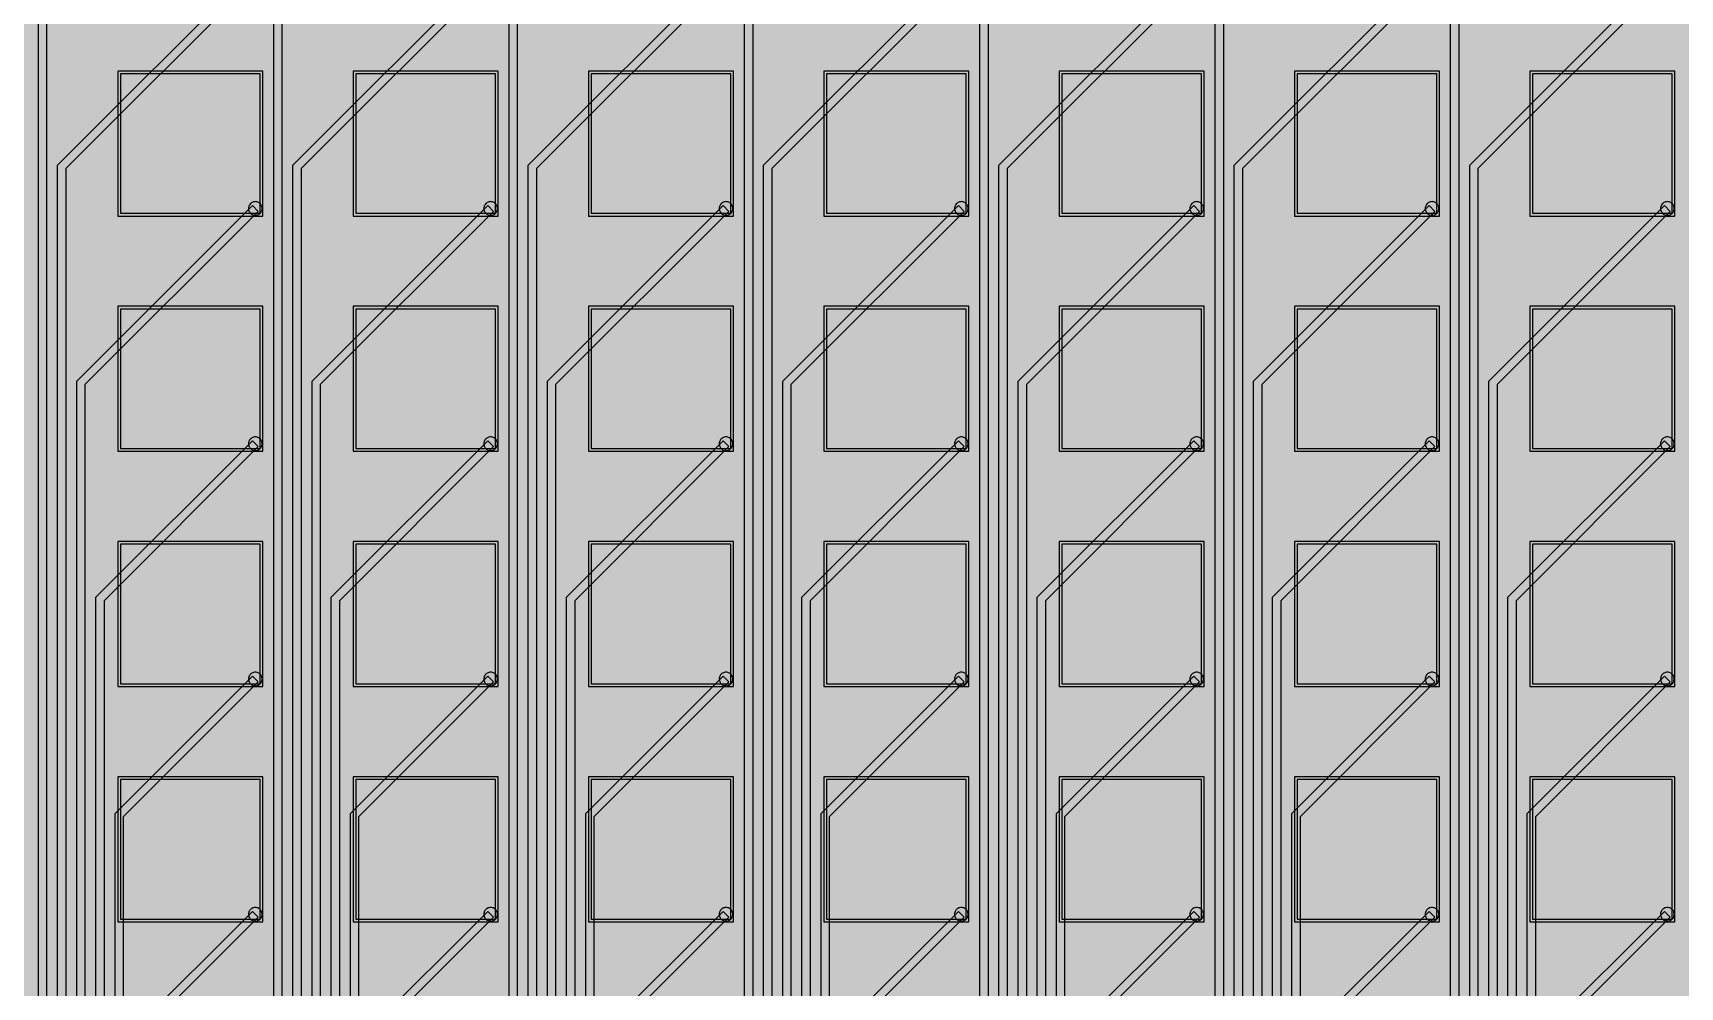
# Model space of a CAD drawing. Header units: metres. Extents: x -7240 to 10960, y -29667 to 1823.
# Drawn here: x 1259 to 1861, y 996 to 1344 of the extents above; entities that cross this region are included whole.
import ezdxf

# ---------------------------------------------------------------- set-up
doc = ezdxf.new("R2010")
doc.units = ezdxf.units.M
for name, color, linetype in [('Etching', 1, 'CONTINUOUS'), ('EtchingPad', 2, 'CONTINUOUS'), ('Metal1', 4, 'CONTINUOUS'), ('Metal2', 3, 'CONTINUOUS'), ('Polyimide', 7, 'CONTINUOUS')]:
    doc.layers.add(name, color=color, linetype=linetype)

msp = doc.modelspace()

# ---------------------------------------------------------------- hatches: boundary and pattern name
at = {"layer": 'Polyimide'}
msp.add_hatch(color=7, dxfattribs=at).paths.add_polyline_path([(4088.45, -11806.89), (4098.72, -11851.21), (4115.58, -11893.47), (4138.63, -11932.7), (4167.35, -11967.99), (4201.08, -11998.53), (4239.03, -12023.62), (4280.35, -12042.68), (4349.18, -12073.73), (4413.2, -12113.76), (4471.26, -12162.04), (4522.3, -12217.69), (4565.39, -12279.7), (4599.74, -12346.94), (4624.73, -12418.19), (4639.91, -12492.16), (4645, -12567.5), (4639.91, -12642.84), (4624.73, -12716.8), (4599.74, -12788.06), (4565.39, -12855.3), (4522.3, -12917.31), (4471.26, -12972.96), (4413.2, -13021.24), (4349.18, -13061.27), (4280.35, -13092.32), (4239.03, -13111.38), (4201.08, -13136.47), (4167.35, -13167.01), (4138.63, -13202.3), (4115.58, -13241.52), (4098.72, -13283.78), (4088.45, -13328.11), (4085, -13373.48), (4085, -13567.5), (4099.45, -13861.55), (4142.64, -14152.77), (4214.18, -14438.35), (4313.36, -14715.55), (4439.24, -14981.69), (4590.59, -15234.21), (4765.97, -15470.68), (4963.68, -15688.82), (5181.82, -15886.53), (5418.29, -16061.91), (5670.81, -16213.26), (5936.95, -16339.14), (6214.15, -16438.32), (6499.73, -16509.85), (6790.95, -16553.05), (7085, -16567.5), (9960.38, -16567.5), (10038.79, -16571.35), (10116.45, -16582.87), (10192.6, -16601.95), (10266.52, -16628.4), (10337.49, -16661.96), (10404.83, -16702.32), (10467.89, -16749.09), (10526.06, -16801.81), (10578.78, -16859.98), (10625.55, -16923.04), (10665.91, -16990.38), (10699.48, -17061.35), (10725.93, -17135.27), (10745, -17211.43), (10756.52, -17289.08), (10760.38, -17367.5), (10760.38, -21957.3), (10721.61, -22012.91), (10685.97, -22070.59), (10653.58, -22130.14), (10624.53, -22191.39), (10598.92, -22254.16), (10576.82, -22318.25), (10558.3, -22383.46), (10543.41, -22449.6), (10532.21, -22516.46), (10524.72, -22583.84), (10520.97, -22651.53), (10520.97, -22719.32), (10524.72, -22787.01), (10532.21, -22854.38), (10543.41, -22921.24), (10558.3, -22987.38), (10576.82, -23052.6), (10598.92, -23116.68), (10624.53, -23179.45), (10653.58, -23240.71), (10685.97, -23300.26), (10721.61, -23357.93), (10760.38, -23413.54), (10760.38, -28667.5), (10756.52, -28745.91), (10745, -28823.57), (10725.93, -28899.73), (10699.48, -28973.65), (10665.91, -29044.62), (10625.55, -29111.96), (10578.78, -29175.01), (10526.06, -29233.19), (10467.89, -29285.91), (10404.83, -29332.68), (10337.49, -29373.04), (10266.52, -29406.6), (10192.6, -29433.05), (10116.45, -29452.13), (10038.79, -29463.65), (9960.38, -29467.5), (-6239.63, -29467.5), (-6318.04, -29463.65), (-6395.7, -29452.13), (-6471.85, -29433.05), (-6545.77, -29406.6), (-6616.74, -29373.04), (-6684.08, -29332.68), (-6747.14, -29285.91), (-6805.31, -29233.19), (-6858.03, -29175.01), (-6904.8, -29111.96), (-6945.16, -29044.62), (-6978.73, -28973.65), (-7005.18, -28899.73), (-7024.25, -28823.57), (-7035.77, -28745.91), (-7039.63, -28667.5), (-7039.63, -23426.32), (-6999.36, -23370.07), (-6962.33, -23311.63), (-6928.66, -23251.2), (-6898.45, -23188.96), (-6871.81, -23125.12), (-6848.81, -23059.88), (-6829.53, -22993.44), (-6814.04, -22926.02), (-6802.37, -22857.83), (-6794.57, -22789.09), (-6790.67, -22720.02), (-6790.67, -22650.84), (-6794.57, -22581.77), (-6802.37, -22513.03), (-6814.04, -22444.84), (-6829.53, -22377.42), (-6848.81, -22310.98), (-6871.81, -22245.74), (-6898.45, -22181.89), (-6928.66, -22119.66), (-6962.33, -22059.22), (-6999.36, -22000.79), (-7039.63, -21944.54), (-7039.63, -17367.5), (-7035.77, -17289.08), (-7024.25, -17211.43), (-7005.18, -17135.27), (-6978.73, -17061.35), (-6945.16, -16990.38), (-6904.8, -16923.04), (-6858.03, -16859.98), (-6805.31, -16801.81), (-6747.14, -16749.09), (-6684.08, -16702.32), (-6616.74, -16661.96), (-6545.77, -16628.4), (-6471.85, -16601.95), (-6395.7, -16582.87), (-6318.04, -16571.35), (-6239.63, -16567.5), (-3334, -16567.5), (-3039.95, -16553.05), (-2748.73, -16509.85), (-2463.15, -16438.32), (-2185.95, -16339.14), (-1919.81, -16213.26), (-1667.29, -16061.91), (-1430.82, -15886.53), (-1212.68, -15688.82), (-1014.97, -15470.68), (-839.59, -15234.21), (-688.24, -14981.69), (-562.36, -14715.55), (-463.18, -14438.35), (-391.64, -14152.77), (-348.45, -13861.55), (-334, -13567.5), (-334, -13373.48), (-337.45, -13328.11), (-347.72, -13283.78), (-364.58, -13241.52), (-387.63, -13202.3), (-416.35, -13167.01), (-450.08, -13136.47), (-488.03, -13111.38), (-529.35, -13092.32), (-529.35, -13092.32), (-598.18, -13061.27), (-662.2, -13021.24), (-720.26, -12972.96), (-771.3, -12917.31), (-814.39, -12855.3), (-848.74, -12788.06), (-873.73, -12716.8), (-888.91, -12642.84), (-894, -12567.5), (-888.91, -12492.16), (-873.73, -12418.19), (-848.74, -12346.94), (-814.39, -12279.7), (-771.3, -12217.69), (-720.26, -12162.04), (-662.2, -12113.76), (-598.18, -12073.73), (-529.35, -12042.68), (-488.03, -12023.62), (-450.08, -11998.53), (-416.35, -11967.99), (-387.63, -11932.7), (-364.58, -11893.47), (-347.72, -11851.21), (-337.45, -11806.89), (-334, -11761.52), (-334, -11074.31), (-337.45, -11028.94), (-347.72, -10984.62), (-364.58, -10942.36), (-387.63, -10903.13), (-416.35, -10867.84), (-450.08, -10837.3), (-488.03, -10812.21), (-529.35, -10793.16), (-529.35, -10793.16), (-598.18, -10762.1), (-662.2, -10722.07), (-720.26, -10673.8), (-771.3, -10618.15), (-814.39, -10556.13), (-848.74, -10488.89), (-873.73, -10417.64), (-888.91, -10343.67), (-894, -10268.33), (-888.91, -10192.99), (-873.73, -10119.03), (-848.74, -10047.77), (-814.39, -9980.53), (-771.3, -9918.52), (-720.26, -9862.87), (-662.2, -9814.59), (-598.18, -9774.56), (-529.35, -9743.51), (-488.03, -9724.45), (-450.08, -9699.36), (-416.35, -9668.82), (-387.63, -9633.53), (-364.58, -9594.31), (-347.72, -9552.05), (-337.45, -9507.72), (-334, -9462.35), (-334, -8775.14), (-337.45, -8729.78), (-347.72, -8685.45), (-364.58, -8643.19), (-387.63, -8603.96), (-416.35, -8568.68), (-450.08, -8538.14), (-488.03, -8513.05), (-529.35, -8493.99), (-529.35, -8493.99), (-598.18, -8462.94), (-662.2, -8422.91), (-720.26, -8374.63), (-771.3, -8318.98), (-814.39, -8256.97), (-848.74, -8189.73), (-873.73, -8118.47), (-888.91, -8044.5), (-894, -7969.17), (-888.91, -7893.83), (-873.73, -7819.86), (-848.74, -7748.61), (-814.39, -7681.36), (-771.3, -7619.35), (-720.26, -7563.7), (-662.2, -7515.42), (-598.18, -7475.4), (-529.35, -7444.34), (-529.35, -7444.34), (-488.03, -7425.28), (-450.08, -7400.2), (-416.35, -7369.66), (-387.63, -7334.37), (-364.58, -7295.14), (-347.72, -7252.88), (-337.45, -7208.56), (-334, -7163.19), (-334, -6475.98), (-337.45, -6430.61), (-347.72, -6386.29), (-364.58, -6344.02), (-387.63, -6304.8), (-416.35, -6269.51), (-450.08, -6238.97), (-488.03, -6213.88), (-529.35, -6194.82), (-529.35, -6194.82), (-598.18, -6163.77), (-662.2, -6123.74), (-720.26, -6075.46), (-771.3, -6019.81), (-814.39, -5957.8), (-848.74, -5890.56), (-873.73, -5819.31), (-888.91, -5745.34), (-894, -5670), (-888.91, -5594.66), (-873.73, -5520.69), (-848.74, -5449.44), (-814.39, -5382.2), (-771.3, -5320.19), (-720.26, -5264.54), (-662.2, -5216.26), (-598.18, -5176.23), (-529.35, -5145.18), (-529.35, -5145.18), (-488.03, -5126.12), (-450.08, -5101.03), (-416.35, -5070.49), (-387.63, -5035.2), (-364.58, -4995.98), (-347.72, -4953.71), (-337.45, -4909.39), (-334, -4864.02), (-334, 380), (-334, 1522.5), (-289, 1522.5), (-288.78, 1515.63), (-288.1, 1508.79), (-286.98, 1502.02), (-285.42, 1495.32), (-283.43, 1488.75), (-281.01, 1482.32), (-278.17, 1476.06), (-274.93, 1470), (-271.3, 1464.17), (-267.3, 1458.58), (-262.94, 1453.27), (-258.25, 1448.25), (-253.23, 1443.56), (-247.92, 1439.2), (-242.33, 1435.2), (-236.5, 1431.57), (-230.44, 1428.33), (-224.18, 1425.49), (-217.75, 1423.07), (-211.18, 1421.08), (-204.48, 1419.52), (-197.71, 1418.4), (-190.87, 1417.72), (-184, 1417.5), (-177.13, 1417.72), (-170.29, 1418.4), (-163.52, 1419.52), (-156.82, 1421.08), (-150.25, 1423.07), (-143.82, 1425.49), (-137.56, 1428.33), (-131.5, 1431.57), (-125.67, 1435.2), (-120.08, 1439.2), (-114.77, 1443.56), (-109.75, 1448.25), (-105.06, 1453.27), (-100.7, 1458.58), (-96.7, 1464.17), (-93.07, 1470), (-89.83, 1476.06), (-86.99, 1482.32), (-84.57, 1488.75), (-82.58, 1495.32), (-81.02, 1502.02), (-79.9, 1508.79), (-79.22, 1515.63), (-79, 1522.5), (1786, 1522.5), (3835, 1522.5), (3835.21, 1529.04), (3835.86, 1535.55), (3836.92, 1542.01), (3838.41, 1548.38), (3840.31, 1554.64), (3842.61, 1560.77), (3845.31, 1566.73), (3848.4, 1572.5), (3851.85, 1578.06), (3855.66, 1583.38), (3859.82, 1588.43), (3864.29, 1593.21), (3869.07, 1597.68), (3874.12, 1601.84), (3879.44, 1605.65), (3885, 1609.1), (3890.77, 1612.19), (3896.73, 1614.89), (3902.86, 1617.19), (3909.12, 1619.09), (3915.49, 1620.58), (3921.95, 1621.64), (3928.46, 1622.29), (3935, 1622.5), (3941.54, 1622.29), (3948.05, 1621.64), (3954.51, 1620.58), (3960.88, 1619.09), (3967.14, 1617.19), (3973.27, 1614.89), (3979.23, 1612.19), (3985, 1609.1), (3990.56, 1605.65), (3995.88, 1601.84), (4000.93, 1597.68), (4005.71, 1593.21), (4010.18, 1588.43), (4014.34, 1583.38), (4018.15, 1578.06), (4021.6, 1572.5), (4024.69, 1566.73), (4027.39, 1560.77), (4029.69, 1554.64), (4031.59, 1548.38), (4033.08, 1542.01), (4034.14, 1535.55), (4034.79, 1529.04), (4035, 1522.5), (4085, 1522.5), (4085, 380), (4085, 330), (4085, -4864.02), (4088.45, -4909.39), (4098.72, -4953.71), (4115.58, -4995.98), (4138.63, -5035.2), (4167.35, -5070.49), (4201.08, -5101.03), (4239.03, -5126.12), (4280.35, -5145.18), (4280.35, -5145.18), (4349.18, -5176.23), (4413.2, -5216.26), (4471.26, -5264.54), (4522.3, -5320.19), (4565.39, -5382.2), (4599.74, -5449.44), (4624.73, -5520.69), (4639.91, -5594.66), (4645, -5670), (4639.91, -5745.34), (4624.73, -5819.31), (4599.74, -5890.56), (4565.39, -5957.8), (4522.3, -6019.81), (4471.26, -6075.46), (4413.2, -6123.74), (4349.18, -6163.77), (4280.35, -6194.82), (4239.03, -6213.88), (4201.08, -6238.97), (4167.35, -6269.51), (4138.63, -6304.8), (4115.58, -6344.02), (4098.72, -6386.29), (4088.45, -6430.61), (4085, -6475.98), (4085, -11761.52), (4088.45, -11806.89)])

# ---------------------------------------------------------------- linework, layer by layer
at = {"layer": 'Etching'}
for points in [[(1337.75, 1280.25), (1337.77, 1279.92), (1337.84, 1279.6), (1337.94, 1279.29), (1338.08, 1279), (1338.27, 1278.73), (1338.48, 1278.48), (1338.73, 1278.27), (1339, 1278.08), (1339.29, 1277.94), (1339.6, 1277.84), (1339.92, 1277.77), (1340.25, 1277.75), (1340.58, 1277.77), (1340.9, 1277.84), (1341.21, 1277.94), (1341.5, 1278.08), (1341.77, 1278.27), (1342.02, 1278.48), (1342.23, 1278.73), (1342.42, 1279), (1342.56, 1279.29), (1342.66, 1279.6), (1342.73, 1279.92), (1342.75, 1280.25), (1342.73, 1280.58), (1342.66, 1280.9), (1342.56, 1281.21), (1342.42, 1281.5), (1342.23, 1281.77), (1342.02, 1282.02), (1341.77, 1282.23), (1341.5, 1282.42), (1341.21, 1282.56), (1340.9, 1282.66), (1340.58, 1282.73), (1340.25, 1282.75), (1339.92, 1282.73), (1339.6, 1282.66), (1339.29, 1282.56), (1339, 1282.42), (1338.73, 1282.23), (1338.48, 1282.02), (1338.27, 1281.77), (1338.08, 1281.5), (1337.94, 1281.21), (1337.84, 1280.9), (1337.77, 1280.58), (1337.75, 1280.25)], [(1423.75, 1280.25), (1423.77, 1279.92), (1423.84, 1279.6), (1423.94, 1279.29), (1424.08, 1279), (1424.27, 1278.73), (1424.48, 1278.48), (1424.73, 1278.27), (1425, 1278.08), (1425.29, 1277.94), (1425.6, 1277.84), (1425.92, 1277.77), (1426.25, 1277.75), (1426.58, 1277.77), (1426.9, 1277.84), (1427.21, 1277.94), (1427.5, 1278.08), (1427.77, 1278.27), (1428.02, 1278.48), (1428.23, 1278.73), (1428.42, 1279), (1428.56, 1279.29), (1428.66, 1279.6), (1428.73, 1279.92), (1428.75, 1280.25), (1428.73, 1280.58), (1428.66, 1280.9), (1428.56, 1281.21), (1428.42, 1281.5), (1428.23, 1281.77), (1428.02, 1282.02), (1427.77, 1282.23), (1427.5, 1282.42), (1427.21, 1282.56), (1426.9, 1282.66), (1426.58, 1282.73), (1426.25, 1282.75), (1425.92, 1282.73), (1425.6, 1282.66), (1425.29, 1282.56), (1425, 1282.42), (1424.73, 1282.23), (1424.48, 1282.02), (1424.27, 1281.77), (1424.08, 1281.5), (1423.94, 1281.21), (1423.84, 1280.9), (1423.77, 1280.58), (1423.75, 1280.25)], [(1509.75, 1280.25), (1509.77, 1279.92), (1509.84, 1279.6), (1509.94, 1279.29), (1510.08, 1279), (1510.27, 1278.73), (1510.48, 1278.48), (1510.73, 1278.27), (1511, 1278.08), (1511.29, 1277.94), (1511.6, 1277.84), (1511.92, 1277.77), (1512.25, 1277.75), (1512.58, 1277.77), (1512.9, 1277.84), (1513.21, 1277.94), (1513.5, 1278.08), (1513.77, 1278.27), (1514.02, 1278.48), (1514.23, 1278.73), (1514.42, 1279), (1514.56, 1279.29), (1514.66, 1279.6), (1514.73, 1279.92), (1514.75, 1280.25), (1514.73, 1280.58), (1514.66, 1280.9), (1514.56, 1281.21), (1514.42, 1281.5), (1514.23, 1281.77), (1514.02, 1282.02), (1513.77, 1282.23), (1513.5, 1282.42), (1513.21, 1282.56), (1512.9, 1282.66), (1512.58, 1282.73), (1512.25, 1282.75), (1511.92, 1282.73), (1511.6, 1282.66), (1511.29, 1282.56), (1511, 1282.42), (1510.73, 1282.23), (1510.48, 1282.02), (1510.27, 1281.77), (1510.08, 1281.5), (1509.94, 1281.21), (1509.84, 1280.9), (1509.77, 1280.58), (1509.75, 1280.25)], [(1595.75, 1280.25), (1595.77, 1279.92), (1595.84, 1279.6), (1595.94, 1279.29), (1596.08, 1279), (1596.27, 1278.73), (1596.48, 1278.48), (1596.73, 1278.27), (1597, 1278.08), (1597.29, 1277.94), (1597.6, 1277.84), (1597.92, 1277.77), (1598.25, 1277.75), (1598.58, 1277.77), (1598.9, 1277.84), (1599.21, 1277.94), (1599.5, 1278.08), (1599.77, 1278.27), (1600.02, 1278.48), (1600.23, 1278.73), (1600.42, 1279), (1600.56, 1279.29), (1600.66, 1279.6), (1600.73, 1279.92), (1600.75, 1280.25), (1600.73, 1280.58), (1600.66, 1280.9), (1600.56, 1281.21), (1600.42, 1281.5), (1600.23, 1281.77), (1600.02, 1282.02), (1599.77, 1282.23), (1599.5, 1282.42), (1599.21, 1282.56), (1598.9, 1282.66), (1598.58, 1282.73), (1598.25, 1282.75), (1597.92, 1282.73), (1597.6, 1282.66), (1597.29, 1282.56), (1597, 1282.42), (1596.73, 1282.23), (1596.48, 1282.02), (1596.27, 1281.77), (1596.08, 1281.5), (1595.94, 1281.21), (1595.84, 1280.9), (1595.77, 1280.58), (1595.75, 1280.25)], [(1681.75, 1280.25), (1681.77, 1279.92), (1681.84, 1279.6), (1681.94, 1279.29), (1682.08, 1279), (1682.27, 1278.73), (1682.48, 1278.48), (1682.73, 1278.27), (1683, 1278.08), (1683.29, 1277.94), (1683.6, 1277.84), (1683.92, 1277.77), (1684.25, 1277.75), (1684.58, 1277.77), (1684.9, 1277.84), (1685.21, 1277.94), (1685.5, 1278.08), (1685.77, 1278.27), (1686.02, 1278.48), (1686.23, 1278.73), (1686.42, 1279), (1686.56, 1279.29), (1686.66, 1279.6), (1686.73, 1279.92), (1686.75, 1280.25), (1686.73, 1280.58), (1686.66, 1280.9), (1686.56, 1281.21), (1686.42, 1281.5), (1686.23, 1281.77), (1686.02, 1282.02), (1685.77, 1282.23), (1685.5, 1282.42), (1685.21, 1282.56), (1684.9, 1282.66), (1684.58, 1282.73), (1684.25, 1282.75), (1683.92, 1282.73), (1683.6, 1282.66), (1683.29, 1282.56), (1683, 1282.42), (1682.73, 1282.23), (1682.48, 1282.02), (1682.27, 1281.77), (1682.08, 1281.5), (1681.94, 1281.21), (1681.84, 1280.9), (1681.77, 1280.58), (1681.75, 1280.25)], [(1767.75, 1280.25), (1767.77, 1279.92), (1767.84, 1279.6), (1767.94, 1279.29), (1768.08, 1279), (1768.27, 1278.73), (1768.48, 1278.48), (1768.73, 1278.27), (1769, 1278.08), (1769.29, 1277.94), (1769.6, 1277.84), (1769.92, 1277.77), (1770.25, 1277.75), (1770.58, 1277.77), (1770.9, 1277.84), (1771.21, 1277.94), (1771.5, 1278.08), (1771.77, 1278.27), (1772.02, 1278.48), (1772.23, 1278.73), (1772.42, 1279), (1772.56, 1279.29), (1772.66, 1279.6), (1772.73, 1279.92), (1772.75, 1280.25), (1772.73, 1280.58), (1772.66, 1280.9), (1772.56, 1281.21), (1772.42, 1281.5), (1772.23, 1281.77), (1772.02, 1282.02), (1771.77, 1282.23), (1771.5, 1282.42), (1771.21, 1282.56), (1770.9, 1282.66), (1770.58, 1282.73), (1770.25, 1282.75), (1769.92, 1282.73), (1769.6, 1282.66), (1769.29, 1282.56), (1769, 1282.42), (1768.73, 1282.23), (1768.48, 1282.02), (1768.27, 1281.77), (1768.08, 1281.5), (1767.94, 1281.21), (1767.84, 1280.9), (1767.77, 1280.58), (1767.75, 1280.25)], [(1853.75, 1280.25), (1853.77, 1279.92), (1853.84, 1279.6), (1853.94, 1279.29), (1854.08, 1279), (1854.27, 1278.73), (1854.48, 1278.48), (1854.73, 1278.27), (1855, 1278.08), (1855.29, 1277.94), (1855.6, 1277.84), (1855.92, 1277.77), (1856.25, 1277.75), (1856.58, 1277.77), (1856.9, 1277.84), (1857.21, 1277.94), (1857.5, 1278.08), (1857.77, 1278.27), (1858.02, 1278.48), (1858.23, 1278.73), (1858.42, 1279), (1858.56, 1279.29), (1858.66, 1279.6), (1858.73, 1279.92), (1858.75, 1280.25), (1858.73, 1280.58), (1858.66, 1280.9), (1858.56, 1281.21), (1858.42, 1281.5), (1858.23, 1281.77), (1858.02, 1282.02), (1857.77, 1282.23), (1857.5, 1282.42), (1857.21, 1282.56), (1856.9, 1282.66), (1856.58, 1282.73), (1856.25, 1282.75), (1855.92, 1282.73), (1855.6, 1282.66), (1855.29, 1282.56), (1855, 1282.42), (1854.73, 1282.23), (1854.48, 1282.02), (1854.27, 1281.77), (1854.08, 1281.5), (1853.94, 1281.21), (1853.84, 1280.9), (1853.77, 1280.58), (1853.75, 1280.25)], [(1337.75, 1194.25), (1337.77, 1193.92), (1337.84, 1193.6), (1337.94, 1193.29), (1338.08, 1193), (1338.27, 1192.73), (1338.48, 1192.48), (1338.73, 1192.27), (1339, 1192.08), (1339.29, 1191.94), (1339.6, 1191.84), (1339.92, 1191.77), (1340.25, 1191.75), (1340.58, 1191.77), (1340.9, 1191.84), (1341.21, 1191.94), (1341.5, 1192.08), (1341.77, 1192.27), (1342.02, 1192.48), (1342.23, 1192.73), (1342.42, 1193), (1342.56, 1193.29), (1342.66, 1193.6), (1342.73, 1193.92), (1342.75, 1194.25), (1342.73, 1194.58), (1342.66, 1194.9), (1342.56, 1195.21), (1342.42, 1195.5), (1342.23, 1195.77), (1342.02, 1196.02), (1341.77, 1196.23), (1341.5, 1196.42), (1341.21, 1196.56), (1340.9, 1196.66), (1340.58, 1196.73), (1340.25, 1196.75), (1339.92, 1196.73), (1339.6, 1196.66), (1339.29, 1196.56), (1339, 1196.42), (1338.73, 1196.23), (1338.48, 1196.02), (1338.27, 1195.77), (1338.08, 1195.5), (1337.94, 1195.21), (1337.84, 1194.9), (1337.77, 1194.58), (1337.75, 1194.25)], [(1423.75, 1194.25), (1423.77, 1193.92), (1423.84, 1193.6), (1423.94, 1193.29), (1424.08, 1193), (1424.27, 1192.73), (1424.48, 1192.48), (1424.73, 1192.27), (1425, 1192.08), (1425.29, 1191.94), (1425.6, 1191.84), (1425.92, 1191.77), (1426.25, 1191.75), (1426.58, 1191.77), (1426.9, 1191.84), (1427.21, 1191.94), (1427.5, 1192.08), (1427.77, 1192.27), (1428.02, 1192.48), (1428.23, 1192.73), (1428.42, 1193), (1428.56, 1193.29), (1428.66, 1193.6), (1428.73, 1193.92), (1428.75, 1194.25), (1428.73, 1194.58), (1428.66, 1194.9), (1428.56, 1195.21), (1428.42, 1195.5), (1428.23, 1195.77), (1428.02, 1196.02), (1427.77, 1196.23), (1427.5, 1196.42), (1427.21, 1196.56), (1426.9, 1196.66), (1426.58, 1196.73), (1426.25, 1196.75), (1425.92, 1196.73), (1425.6, 1196.66), (1425.29, 1196.56), (1425, 1196.42), (1424.73, 1196.23), (1424.48, 1196.02), (1424.27, 1195.77), (1424.08, 1195.5), (1423.94, 1195.21), (1423.84, 1194.9), (1423.77, 1194.58), (1423.75, 1194.25)], [(1509.75, 1194.25), (1509.77, 1193.92), (1509.84, 1193.6), (1509.94, 1193.29), (1510.08, 1193), (1510.27, 1192.73), (1510.48, 1192.48), (1510.73, 1192.27), (1511, 1192.08), (1511.29, 1191.94), (1511.6, 1191.84), (1511.92, 1191.77), (1512.25, 1191.75), (1512.58, 1191.77), (1512.9, 1191.84), (1513.21, 1191.94), (1513.5, 1192.08), (1513.77, 1192.27), (1514.02, 1192.48), (1514.23, 1192.73), (1514.42, 1193), (1514.56, 1193.29), (1514.66, 1193.6), (1514.73, 1193.92), (1514.75, 1194.25), (1514.73, 1194.58), (1514.66, 1194.9), (1514.56, 1195.21), (1514.42, 1195.5), (1514.23, 1195.77), (1514.02, 1196.02), (1513.77, 1196.23), (1513.5, 1196.42), (1513.21, 1196.56), (1512.9, 1196.66), (1512.58, 1196.73), (1512.25, 1196.75), (1511.92, 1196.73), (1511.6, 1196.66), (1511.29, 1196.56), (1511, 1196.42), (1510.73, 1196.23), (1510.48, 1196.02), (1510.27, 1195.77), (1510.08, 1195.5), (1509.94, 1195.21), (1509.84, 1194.9), (1509.77, 1194.58), (1509.75, 1194.25)], [(1595.75, 1194.25), (1595.77, 1193.92), (1595.84, 1193.6), (1595.94, 1193.29), (1596.08, 1193), (1596.27, 1192.73), (1596.48, 1192.48), (1596.73, 1192.27), (1597, 1192.08), (1597.29, 1191.94), (1597.6, 1191.84), (1597.92, 1191.77), (1598.25, 1191.75), (1598.58, 1191.77), (1598.9, 1191.84), (1599.21, 1191.94), (1599.5, 1192.08), (1599.77, 1192.27), (1600.02, 1192.48), (1600.23, 1192.73), (1600.42, 1193), (1600.56, 1193.29), (1600.66, 1193.6), (1600.73, 1193.92), (1600.75, 1194.25), (1600.73, 1194.58), (1600.66, 1194.9), (1600.56, 1195.21), (1600.42, 1195.5), (1600.23, 1195.77), (1600.02, 1196.02), (1599.77, 1196.23), (1599.5, 1196.42), (1599.21, 1196.56), (1598.9, 1196.66), (1598.58, 1196.73), (1598.25, 1196.75), (1597.92, 1196.73), (1597.6, 1196.66), (1597.29, 1196.56), (1597, 1196.42), (1596.73, 1196.23), (1596.48, 1196.02), (1596.27, 1195.77), (1596.08, 1195.5), (1595.94, 1195.21), (1595.84, 1194.9), (1595.77, 1194.58), (1595.75, 1194.25)], [(1681.75, 1194.25), (1681.77, 1193.92), (1681.84, 1193.6), (1681.94, 1193.29), (1682.08, 1193), (1682.27, 1192.73), (1682.48, 1192.48), (1682.73, 1192.27), (1683, 1192.08), (1683.29, 1191.94), (1683.6, 1191.84), (1683.92, 1191.77), (1684.25, 1191.75), (1684.58, 1191.77), (1684.9, 1191.84), (1685.21, 1191.94), (1685.5, 1192.08), (1685.77, 1192.27), (1686.02, 1192.48), (1686.23, 1192.73), (1686.42, 1193), (1686.56, 1193.29), (1686.66, 1193.6), (1686.73, 1193.92), (1686.75, 1194.25), (1686.73, 1194.58), (1686.66, 1194.9), (1686.56, 1195.21), (1686.42, 1195.5), (1686.23, 1195.77), (1686.02, 1196.02), (1685.77, 1196.23), (1685.5, 1196.42), (1685.21, 1196.56), (1684.9, 1196.66), (1684.58, 1196.73), (1684.25, 1196.75), (1683.92, 1196.73), (1683.6, 1196.66), (1683.29, 1196.56), (1683, 1196.42), (1682.73, 1196.23), (1682.48, 1196.02), (1682.27, 1195.77), (1682.08, 1195.5), (1681.94, 1195.21), (1681.84, 1194.9), (1681.77, 1194.58), (1681.75, 1194.25)], [(1767.75, 1194.25), (1767.77, 1193.92), (1767.84, 1193.6), (1767.94, 1193.29), (1768.08, 1193), (1768.27, 1192.73), (1768.48, 1192.48), (1768.73, 1192.27), (1769, 1192.08), (1769.29, 1191.94), (1769.6, 1191.84), (1769.92, 1191.77), (1770.25, 1191.75), (1770.58, 1191.77), (1770.9, 1191.84), (1771.21, 1191.94), (1771.5, 1192.08), (1771.77, 1192.27), (1772.02, 1192.48), (1772.23, 1192.73), (1772.42, 1193), (1772.56, 1193.29), (1772.66, 1193.6), (1772.73, 1193.92), (1772.75, 1194.25), (1772.73, 1194.58), (1772.66, 1194.9), (1772.56, 1195.21), (1772.42, 1195.5), (1772.23, 1195.77), (1772.02, 1196.02), (1771.77, 1196.23), (1771.5, 1196.42), (1771.21, 1196.56), (1770.9, 1196.66), (1770.58, 1196.73), (1770.25, 1196.75), (1769.92, 1196.73), (1769.6, 1196.66), (1769.29, 1196.56), (1769, 1196.42), (1768.73, 1196.23), (1768.48, 1196.02), (1768.27, 1195.77), (1768.08, 1195.5), (1767.94, 1195.21), (1767.84, 1194.9), (1767.77, 1194.58), (1767.75, 1194.25)], [(1853.75, 1194.25), (1853.77, 1193.92), (1853.84, 1193.6), (1853.94, 1193.29), (1854.08, 1193), (1854.27, 1192.73), (1854.48, 1192.48), (1854.73, 1192.27), (1855, 1192.08), (1855.29, 1191.94), (1855.6, 1191.84), (1855.92, 1191.77), (1856.25, 1191.75), (1856.58, 1191.77), (1856.9, 1191.84), (1857.21, 1191.94), (1857.5, 1192.08), (1857.77, 1192.27), (1858.02, 1192.48), (1858.23, 1192.73), (1858.42, 1193), (1858.56, 1193.29), (1858.66, 1193.6), (1858.73, 1193.92), (1858.75, 1194.25), (1858.73, 1194.58), (1858.66, 1194.9), (1858.56, 1195.21), (1858.42, 1195.5), (1858.23, 1195.77), (1858.02, 1196.02), (1857.77, 1196.23), (1857.5, 1196.42), (1857.21, 1196.56), (1856.9, 1196.66), (1856.58, 1196.73), (1856.25, 1196.75), (1855.92, 1196.73), (1855.6, 1196.66), (1855.29, 1196.56), (1855, 1196.42), (1854.73, 1196.23), (1854.48, 1196.02), (1854.27, 1195.77), (1854.08, 1195.5), (1853.94, 1195.21), (1853.84, 1194.9), (1853.77, 1194.58), (1853.75, 1194.25)], [(1337.75, 1108.25), (1337.77, 1107.92), (1337.84, 1107.6), (1337.94, 1107.29), (1338.08, 1107), (1338.27, 1106.73), (1338.48, 1106.48), (1338.73, 1106.27), (1339, 1106.08), (1339.29, 1105.94), (1339.6, 1105.84), (1339.92, 1105.77), (1340.25, 1105.75), (1340.58, 1105.77), (1340.9, 1105.84), (1341.21, 1105.94), (1341.5, 1106.08), (1341.77, 1106.27), (1342.02, 1106.48), (1342.23, 1106.73), (1342.42, 1107), (1342.56, 1107.29), (1342.66, 1107.6), (1342.73, 1107.92), (1342.75, 1108.25), (1342.73, 1108.58), (1342.66, 1108.9), (1342.56, 1109.21), (1342.42, 1109.5), (1342.23, 1109.77), (1342.02, 1110.02), (1341.77, 1110.23), (1341.5, 1110.42), (1341.21, 1110.56), (1340.9, 1110.66), (1340.58, 1110.73), (1340.25, 1110.75), (1339.92, 1110.73), (1339.6, 1110.66), (1339.29, 1110.56), (1339, 1110.42), (1338.73, 1110.23), (1338.48, 1110.02), (1338.27, 1109.77), (1338.08, 1109.5), (1337.94, 1109.21), (1337.84, 1108.9), (1337.77, 1108.58), (1337.75, 1108.25)], [(1423.75, 1108.25), (1423.77, 1107.92), (1423.84, 1107.6), (1423.94, 1107.29), (1424.08, 1107), (1424.27, 1106.73), (1424.48, 1106.48), (1424.73, 1106.27), (1425, 1106.08), (1425.29, 1105.94), (1425.6, 1105.84), (1425.92, 1105.77), (1426.25, 1105.75), (1426.58, 1105.77), (1426.9, 1105.84), (1427.21, 1105.94), (1427.5, 1106.08), (1427.77, 1106.27), (1428.02, 1106.48), (1428.23, 1106.73), (1428.42, 1107), (1428.56, 1107.29), (1428.66, 1107.6), (1428.73, 1107.92), (1428.75, 1108.25), (1428.73, 1108.58), (1428.66, 1108.9), (1428.56, 1109.21), (1428.42, 1109.5), (1428.23, 1109.77), (1428.02, 1110.02), (1427.77, 1110.23), (1427.5, 1110.42), (1427.21, 1110.56), (1426.9, 1110.66), (1426.58, 1110.73), (1426.25, 1110.75), (1425.92, 1110.73), (1425.6, 1110.66), (1425.29, 1110.56), (1425, 1110.42), (1424.73, 1110.23), (1424.48, 1110.02), (1424.27, 1109.77), (1424.08, 1109.5), (1423.94, 1109.21), (1423.84, 1108.9), (1423.77, 1108.58), (1423.75, 1108.25)], [(1509.75, 1108.25), (1509.77, 1107.92), (1509.84, 1107.6), (1509.94, 1107.29), (1510.08, 1107), (1510.27, 1106.73), (1510.48, 1106.48), (1510.73, 1106.27), (1511, 1106.08), (1511.29, 1105.94), (1511.6, 1105.84), (1511.92, 1105.77), (1512.25, 1105.75), (1512.58, 1105.77), (1512.9, 1105.84), (1513.21, 1105.94), (1513.5, 1106.08), (1513.77, 1106.27), (1514.02, 1106.48), (1514.23, 1106.73), (1514.42, 1107), (1514.56, 1107.29), (1514.66, 1107.6), (1514.73, 1107.92), (1514.75, 1108.25), (1514.73, 1108.58), (1514.66, 1108.9), (1514.56, 1109.21), (1514.42, 1109.5), (1514.23, 1109.77), (1514.02, 1110.02), (1513.77, 1110.23), (1513.5, 1110.42), (1513.21, 1110.56), (1512.9, 1110.66), (1512.58, 1110.73), (1512.25, 1110.75), (1511.92, 1110.73), (1511.6, 1110.66), (1511.29, 1110.56), (1511, 1110.42), (1510.73, 1110.23), (1510.48, 1110.02), (1510.27, 1109.77), (1510.08, 1109.5), (1509.94, 1109.21), (1509.84, 1108.9), (1509.77, 1108.58), (1509.75, 1108.25)], [(1595.75, 1108.25), (1595.77, 1107.92), (1595.84, 1107.6), (1595.94, 1107.29), (1596.08, 1107), (1596.27, 1106.73), (1596.48, 1106.48), (1596.73, 1106.27), (1597, 1106.08), (1597.29, 1105.94), (1597.6, 1105.84), (1597.92, 1105.77), (1598.25, 1105.75), (1598.58, 1105.77), (1598.9, 1105.84), (1599.21, 1105.94), (1599.5, 1106.08), (1599.77, 1106.27), (1600.02, 1106.48), (1600.23, 1106.73), (1600.42, 1107), (1600.56, 1107.29), (1600.66, 1107.6), (1600.73, 1107.92), (1600.75, 1108.25), (1600.73, 1108.58), (1600.66, 1108.9), (1600.56, 1109.21), (1600.42, 1109.5), (1600.23, 1109.77), (1600.02, 1110.02), (1599.77, 1110.23), (1599.5, 1110.42), (1599.21, 1110.56), (1598.9, 1110.66), (1598.58, 1110.73), (1598.25, 1110.75), (1597.92, 1110.73), (1597.6, 1110.66), (1597.29, 1110.56), (1597, 1110.42), (1596.73, 1110.23), (1596.48, 1110.02), (1596.27, 1109.77), (1596.08, 1109.5), (1595.94, 1109.21), (1595.84, 1108.9), (1595.77, 1108.58), (1595.75, 1108.25)], [(1681.75, 1108.25), (1681.77, 1107.92), (1681.84, 1107.6), (1681.94, 1107.29), (1682.08, 1107), (1682.27, 1106.73), (1682.48, 1106.48), (1682.73, 1106.27), (1683, 1106.08), (1683.29, 1105.94), (1683.6, 1105.84), (1683.92, 1105.77), (1684.25, 1105.75), (1684.58, 1105.77), (1684.9, 1105.84), (1685.21, 1105.94), (1685.5, 1106.08), (1685.77, 1106.27), (1686.02, 1106.48), (1686.23, 1106.73), (1686.42, 1107), (1686.56, 1107.29), (1686.66, 1107.6), (1686.73, 1107.92), (1686.75, 1108.25), (1686.73, 1108.58), (1686.66, 1108.9), (1686.56, 1109.21), (1686.42, 1109.5), (1686.23, 1109.77), (1686.02, 1110.02), (1685.77, 1110.23), (1685.5, 1110.42), (1685.21, 1110.56), (1684.9, 1110.66), (1684.58, 1110.73), (1684.25, 1110.75), (1683.92, 1110.73), (1683.6, 1110.66), (1683.29, 1110.56), (1683, 1110.42), (1682.73, 1110.23), (1682.48, 1110.02), (1682.27, 1109.77), (1682.08, 1109.5), (1681.94, 1109.21), (1681.84, 1108.9), (1681.77, 1108.58), (1681.75, 1108.25)], [(1767.75, 1108.25), (1767.77, 1107.92), (1767.84, 1107.6), (1767.94, 1107.29), (1768.08, 1107), (1768.27, 1106.73), (1768.48, 1106.48), (1768.73, 1106.27), (1769, 1106.08), (1769.29, 1105.94), (1769.6, 1105.84), (1769.92, 1105.77), (1770.25, 1105.75), (1770.58, 1105.77), (1770.9, 1105.84), (1771.21, 1105.94), (1771.5, 1106.08), (1771.77, 1106.27), (1772.02, 1106.48), (1772.23, 1106.73), (1772.42, 1107), (1772.56, 1107.29), (1772.66, 1107.6), (1772.73, 1107.92), (1772.75, 1108.25), (1772.73, 1108.58), (1772.66, 1108.9), (1772.56, 1109.21), (1772.42, 1109.5), (1772.23, 1109.77), (1772.02, 1110.02), (1771.77, 1110.23), (1771.5, 1110.42), (1771.21, 1110.56), (1770.9, 1110.66), (1770.58, 1110.73), (1770.25, 1110.75), (1769.92, 1110.73), (1769.6, 1110.66), (1769.29, 1110.56), (1769, 1110.42), (1768.73, 1110.23), (1768.48, 1110.02), (1768.27, 1109.77), (1768.08, 1109.5), (1767.94, 1109.21), (1767.84, 1108.9), (1767.77, 1108.58), (1767.75, 1108.25)], [(1853.75, 1108.25), (1853.77, 1107.92), (1853.84, 1107.6), (1853.94, 1107.29), (1854.08, 1107), (1854.27, 1106.73), (1854.48, 1106.48), (1854.73, 1106.27), (1855, 1106.08), (1855.29, 1105.94), (1855.6, 1105.84), (1855.92, 1105.77), (1856.25, 1105.75), (1856.58, 1105.77), (1856.9, 1105.84), (1857.21, 1105.94), (1857.5, 1106.08), (1857.77, 1106.27), (1858.02, 1106.48), (1858.23, 1106.73), (1858.42, 1107), (1858.56, 1107.29), (1858.66, 1107.6), (1858.73, 1107.92), (1858.75, 1108.25), (1858.73, 1108.58), (1858.66, 1108.9), (1858.56, 1109.21), (1858.42, 1109.5), (1858.23, 1109.77), (1858.02, 1110.02), (1857.77, 1110.23), (1857.5, 1110.42), (1857.21, 1110.56), (1856.9, 1110.66), (1856.58, 1110.73), (1856.25, 1110.75), (1855.92, 1110.73), (1855.6, 1110.66), (1855.29, 1110.56), (1855, 1110.42), (1854.73, 1110.23), (1854.48, 1110.02), (1854.27, 1109.77), (1854.08, 1109.5), (1853.94, 1109.21), (1853.84, 1108.9), (1853.77, 1108.58), (1853.75, 1108.25)], [(1337.75, 1022.25), (1337.77, 1021.92), (1337.84, 1021.6), (1337.94, 1021.29), (1338.08, 1021), (1338.27, 1020.73), (1338.48, 1020.48), (1338.73, 1020.27), (1339, 1020.08), (1339.29, 1019.94), (1339.6, 1019.84), (1339.92, 1019.77), (1340.25, 1019.75), (1340.58, 1019.77), (1340.9, 1019.84), (1341.21, 1019.94), (1341.5, 1020.08), (1341.77, 1020.27), (1342.02, 1020.48), (1342.23, 1020.73), (1342.42, 1021), (1342.56, 1021.29), (1342.66, 1021.6), (1342.73, 1021.92), (1342.75, 1022.25), (1342.73, 1022.58), (1342.66, 1022.9), (1342.56, 1023.21), (1342.42, 1023.5), (1342.23, 1023.77), (1342.02, 1024.02), (1341.77, 1024.23), (1341.5, 1024.42), (1341.21, 1024.56), (1340.9, 1024.66), (1340.58, 1024.73), (1340.25, 1024.75), (1339.92, 1024.73), (1339.6, 1024.66), (1339.29, 1024.56), (1339, 1024.42), (1338.73, 1024.23), (1338.48, 1024.02), (1338.27, 1023.77), (1338.08, 1023.5), (1337.94, 1023.21), (1337.84, 1022.9), (1337.77, 1022.58), (1337.75, 1022.25)], [(1423.75, 1022.25), (1423.77, 1021.92), (1423.84, 1021.6), (1423.94, 1021.29), (1424.08, 1021), (1424.27, 1020.73), (1424.48, 1020.48), (1424.73, 1020.27), (1425, 1020.08), (1425.29, 1019.94), (1425.6, 1019.84), (1425.92, 1019.77), (1426.25, 1019.75), (1426.58, 1019.77), (1426.9, 1019.84), (1427.21, 1019.94), (1427.5, 1020.08), (1427.77, 1020.27), (1428.02, 1020.48), (1428.23, 1020.73), (1428.42, 1021), (1428.56, 1021.29), (1428.66, 1021.6), (1428.73, 1021.92), (1428.75, 1022.25), (1428.73, 1022.58), (1428.66, 1022.9), (1428.56, 1023.21), (1428.42, 1023.5), (1428.23, 1023.77), (1428.02, 1024.02), (1427.77, 1024.23), (1427.5, 1024.42), (1427.21, 1024.56), (1426.9, 1024.66), (1426.58, 1024.73), (1426.25, 1024.75), (1425.92, 1024.73), (1425.6, 1024.66), (1425.29, 1024.56), (1425, 1024.42), (1424.73, 1024.23), (1424.48, 1024.02), (1424.27, 1023.77), (1424.08, 1023.5), (1423.94, 1023.21), (1423.84, 1022.9), (1423.77, 1022.58), (1423.75, 1022.25)], [(1509.75, 1022.25), (1509.77, 1021.92), (1509.84, 1021.6), (1509.94, 1021.29), (1510.08, 1021), (1510.27, 1020.73), (1510.48, 1020.48), (1510.73, 1020.27), (1511, 1020.08), (1511.29, 1019.94), (1511.6, 1019.84), (1511.92, 1019.77), (1512.25, 1019.75), (1512.58, 1019.77), (1512.9, 1019.84), (1513.21, 1019.94), (1513.5, 1020.08), (1513.77, 1020.27), (1514.02, 1020.48), (1514.23, 1020.73), (1514.42, 1021), (1514.56, 1021.29), (1514.66, 1021.6), (1514.73, 1021.92), (1514.75, 1022.25), (1514.73, 1022.58), (1514.66, 1022.9), (1514.56, 1023.21), (1514.42, 1023.5), (1514.23, 1023.77), (1514.02, 1024.02), (1513.77, 1024.23), (1513.5, 1024.42), (1513.21, 1024.56), (1512.9, 1024.66), (1512.58, 1024.73), (1512.25, 1024.75), (1511.92, 1024.73), (1511.6, 1024.66), (1511.29, 1024.56), (1511, 1024.42), (1510.73, 1024.23), (1510.48, 1024.02), (1510.27, 1023.77), (1510.08, 1023.5), (1509.94, 1023.21), (1509.84, 1022.9), (1509.77, 1022.58), (1509.75, 1022.25)], [(1595.75, 1022.25), (1595.77, 1021.92), (1595.84, 1021.6), (1595.94, 1021.29), (1596.08, 1021), (1596.27, 1020.73), (1596.48, 1020.48), (1596.73, 1020.27), (1597, 1020.08), (1597.29, 1019.94), (1597.6, 1019.84), (1597.92, 1019.77), (1598.25, 1019.75), (1598.58, 1019.77), (1598.9, 1019.84), (1599.21, 1019.94), (1599.5, 1020.08), (1599.77, 1020.27), (1600.02, 1020.48), (1600.23, 1020.73), (1600.42, 1021), (1600.56, 1021.29), (1600.66, 1021.6), (1600.73, 1021.92), (1600.75, 1022.25), (1600.73, 1022.58), (1600.66, 1022.9), (1600.56, 1023.21), (1600.42, 1023.5), (1600.23, 1023.77), (1600.02, 1024.02), (1599.77, 1024.23), (1599.5, 1024.42), (1599.21, 1024.56), (1598.9, 1024.66), (1598.58, 1024.73), (1598.25, 1024.75), (1597.92, 1024.73), (1597.6, 1024.66), (1597.29, 1024.56), (1597, 1024.42), (1596.73, 1024.23), (1596.48, 1024.02), (1596.27, 1023.77), (1596.08, 1023.5), (1595.94, 1023.21), (1595.84, 1022.9), (1595.77, 1022.58), (1595.75, 1022.25)], [(1681.75, 1022.25), (1681.77, 1021.92), (1681.84, 1021.6), (1681.94, 1021.29), (1682.08, 1021), (1682.27, 1020.73), (1682.48, 1020.48), (1682.73, 1020.27), (1683, 1020.08), (1683.29, 1019.94), (1683.6, 1019.84), (1683.92, 1019.77), (1684.25, 1019.75), (1684.58, 1019.77), (1684.9, 1019.84), (1685.21, 1019.94), (1685.5, 1020.08), (1685.77, 1020.27), (1686.02, 1020.48), (1686.23, 1020.73), (1686.42, 1021), (1686.56, 1021.29), (1686.66, 1021.6), (1686.73, 1021.92), (1686.75, 1022.25), (1686.73, 1022.58), (1686.66, 1022.9), (1686.56, 1023.21), (1686.42, 1023.5), (1686.23, 1023.77), (1686.02, 1024.02), (1685.77, 1024.23), (1685.5, 1024.42), (1685.21, 1024.56), (1684.9, 1024.66), (1684.58, 1024.73), (1684.25, 1024.75), (1683.92, 1024.73), (1683.6, 1024.66), (1683.29, 1024.56), (1683, 1024.42), (1682.73, 1024.23), (1682.48, 1024.02), (1682.27, 1023.77), (1682.08, 1023.5), (1681.94, 1023.21), (1681.84, 1022.9), (1681.77, 1022.58), (1681.75, 1022.25)], [(1767.75, 1022.25), (1767.77, 1021.92), (1767.84, 1021.6), (1767.94, 1021.29), (1768.08, 1021), (1768.27, 1020.73), (1768.48, 1020.48), (1768.73, 1020.27), (1769, 1020.08), (1769.29, 1019.94), (1769.6, 1019.84), (1769.92, 1019.77), (1770.25, 1019.75), (1770.58, 1019.77), (1770.9, 1019.84), (1771.21, 1019.94), (1771.5, 1020.08), (1771.77, 1020.27), (1772.02, 1020.48), (1772.23, 1020.73), (1772.42, 1021), (1772.56, 1021.29), (1772.66, 1021.6), (1772.73, 1021.92), (1772.75, 1022.25), (1772.73, 1022.58), (1772.66, 1022.9), (1772.56, 1023.21), (1772.42, 1023.5), (1772.23, 1023.77), (1772.02, 1024.02), (1771.77, 1024.23), (1771.5, 1024.42), (1771.21, 1024.56), (1770.9, 1024.66), (1770.58, 1024.73), (1770.25, 1024.75), (1769.92, 1024.73), (1769.6, 1024.66), (1769.29, 1024.56), (1769, 1024.42), (1768.73, 1024.23), (1768.48, 1024.02), (1768.27, 1023.77), (1768.08, 1023.5), (1767.94, 1023.21), (1767.84, 1022.9), (1767.77, 1022.58), (1767.75, 1022.25)], [(1853.75, 1022.25), (1853.77, 1021.92), (1853.84, 1021.6), (1853.94, 1021.29), (1854.08, 1021), (1854.27, 1020.73), (1854.48, 1020.48), (1854.73, 1020.27), (1855, 1020.08), (1855.29, 1019.94), (1855.6, 1019.84), (1855.92, 1019.77), (1856.25, 1019.75), (1856.58, 1019.77), (1856.9, 1019.84), (1857.21, 1019.94), (1857.5, 1020.08), (1857.77, 1020.27), (1858.02, 1020.48), (1858.23, 1020.73), (1858.42, 1021), (1858.56, 1021.29), (1858.66, 1021.6), (1858.73, 1021.92), (1858.75, 1022.25), (1858.73, 1022.58), (1858.66, 1022.9), (1858.56, 1023.21), (1858.42, 1023.5), (1858.23, 1023.77), (1858.02, 1024.02), (1857.77, 1024.23), (1857.5, 1024.42), (1857.21, 1024.56), (1856.9, 1024.66), (1856.58, 1024.73), (1856.25, 1024.75), (1855.92, 1024.73), (1855.6, 1024.66), (1855.29, 1024.56), (1855, 1024.42), (1854.73, 1024.23), (1854.48, 1024.02), (1854.27, 1023.77), (1854.08, 1023.5), (1853.94, 1023.21), (1853.84, 1022.9), (1853.77, 1022.58), (1853.75, 1022.25)]]:
    msp.add_lwpolyline(points, close=True, dxfattribs=at)
at = {"layer": 'EtchingPad'}
for points in [[(1342, 1329.5), (1291, 1329.5), (1291, 1278.5), (1342, 1278.5), (1342, 1329.5)], [(1428, 1329.5), (1377, 1329.5), (1377, 1278.5), (1428, 1278.5), (1428, 1329.5)], [(1514, 1329.5), (1463, 1329.5), (1463, 1278.5), (1514, 1278.5), (1514, 1329.5)], [(1600, 1329.5), (1549, 1329.5), (1549, 1278.5), (1600, 1278.5), (1600, 1329.5)], [(1686, 1329.5), (1635, 1329.5), (1635, 1278.5), (1686, 1278.5), (1686, 1329.5)], [(1772, 1329.5), (1721, 1329.5), (1721, 1278.5), (1772, 1278.5), (1772, 1329.5)], [(1858, 1329.5), (1807, 1329.5), (1807, 1278.5), (1858, 1278.5), (1858, 1329.5)], [(1342, 1243.5), (1291, 1243.5), (1291, 1192.5), (1342, 1192.5), (1342, 1243.5)], [(1428, 1243.5), (1377, 1243.5), (1377, 1192.5), (1428, 1192.5), (1428, 1243.5)], [(1514, 1243.5), (1463, 1243.5), (1463, 1192.5), (1514, 1192.5), (1514, 1243.5)], [(1600, 1243.5), (1549, 1243.5), (1549, 1192.5), (1600, 1192.5), (1600, 1243.5)], [(1686, 1243.5), (1635, 1243.5), (1635, 1192.5), (1686, 1192.5), (1686, 1243.5)], [(1772, 1243.5), (1721, 1243.5), (1721, 1192.5), (1772, 1192.5), (1772, 1243.5)], [(1858, 1243.5), (1807, 1243.5), (1807, 1192.5), (1858, 1192.5), (1858, 1243.5)], [(1342, 1157.5), (1291, 1157.5), (1291, 1106.5), (1342, 1106.5), (1342, 1157.5)], [(1428, 1157.5), (1377, 1157.5), (1377, 1106.5), (1428, 1106.5), (1428, 1157.5)], [(1514, 1157.5), (1463, 1157.5), (1463, 1106.5), (1514, 1106.5), (1514, 1157.5)], [(1600, 1157.5), (1549, 1157.5), (1549, 1106.5), (1600, 1106.5), (1600, 1157.5)], [(1686, 1157.5), (1635, 1157.5), (1635, 1106.5), (1686, 1106.5), (1686, 1157.5)], [(1772, 1157.5), (1721, 1157.5), (1721, 1106.5), (1772, 1106.5), (1772, 1157.5)], [(1858, 1157.5), (1807, 1157.5), (1807, 1106.5), (1858, 1106.5), (1858, 1157.5)], [(1342, 1071.5), (1291, 1071.5), (1291, 1020.5), (1342, 1020.5), (1342, 1071.5)], [(1428, 1071.5), (1377, 1071.5), (1377, 1020.5), (1428, 1020.5), (1428, 1071.5)], [(1514, 1071.5), (1463, 1071.5), (1463, 1020.5), (1514, 1020.5), (1514, 1071.5)], [(1600, 1071.5), (1549, 1071.5), (1549, 1020.5), (1600, 1020.5), (1600, 1071.5)], [(1686, 1071.5), (1635, 1071.5), (1635, 1020.5), (1686, 1020.5), (1686, 1071.5)], [(1772, 1071.5), (1721, 1071.5), (1721, 1020.5), (1772, 1020.5), (1772, 1071.5)], [(1858, 1071.5), (1807, 1071.5), (1807, 1020.5), (1858, 1020.5), (1858, 1071.5)]]:
    msp.add_lwpolyline(points, close=True, dxfattribs=at)
at = {"layer": 'Metal1'}
for points in [[(1261, 430), (1261, 1375.12), (1339.19, 1453.31), (1341.31, 1451.19), (1264, 1373.88), (1264, 430)], [(1347, 430), (1347, 1375.12), (1425.19, 1453.31), (1427.31, 1451.19), (1350, 1373.88), (1350, 430)], [(1433, 430), (1433, 1375.12), (1511.19, 1453.31), (1513.31, 1451.19), (1436, 1373.88), (1436, 430)], [(1519, 430), (1519, 1375.12), (1597.19, 1453.31), (1599.31, 1451.19), (1522, 1373.88), (1522, 430)], [(1605, 430), (1605, 1375.12), (1683.19, 1453.31), (1685.31, 1451.19), (1608, 1373.88), (1608, 430)], [(1691, 430), (1691, 1375.12), (1769.19, 1453.31), (1771.31, 1451.19), (1694, 1373.88), (1694, 430)], [(1777, 430), (1777, 1375.12), (1855.19, 1453.31), (1857.31, 1451.19), (1780, 1373.88), (1780, 430)], [(1268, 430), (1268, 1296.12), (1339.19, 1367.31), (1341.31, 1365.19), (1271, 1294.88), (1271, 430)], [(1354, 430), (1354, 1296.12), (1425.19, 1367.31), (1427.31, 1365.19), (1357, 1294.88), (1357, 430)], [(1440, 430), (1440, 1296.12), (1511.19, 1367.31), (1513.31, 1365.19), (1443, 1294.88), (1443, 430)], [(1526, 430), (1526, 1296.12), (1597.19, 1367.31), (1599.31, 1365.19), (1529, 1294.88), (1529, 430)], [(1612, 430), (1612, 1296.12), (1683.19, 1367.31), (1685.31, 1365.19), (1615, 1294.88), (1615, 430)], [(1698, 430), (1698, 1296.12), (1769.19, 1367.31), (1771.31, 1365.19), (1701, 1294.88), (1701, 430)], [(1784, 430), (1784, 1296.12), (1855.19, 1367.31), (1857.31, 1365.19), (1787, 1294.88), (1787, 430)], [(1275, 430), (1275, 1217.12), (1339.19, 1281.31), (1341.31, 1279.19), (1278, 1215.88), (1278, 430)], [(1361, 430), (1361, 1217.12), (1425.19, 1281.31), (1427.31, 1279.19), (1364, 1215.88), (1364, 430)], [(1447, 430), (1447, 1217.12), (1511.19, 1281.31), (1513.31, 1279.19), (1450, 1215.88), (1450, 430)], [(1533, 430), (1533, 1217.12), (1597.19, 1281.31), (1599.31, 1279.19), (1536, 1215.88), (1536, 430)], [(1619, 430), (1619, 1217.12), (1683.19, 1281.31), (1685.31, 1279.19), (1622, 1215.88), (1622, 430)], [(1705, 430), (1705, 1217.12), (1769.19, 1281.31), (1771.31, 1279.19), (1708, 1215.88), (1708, 430)], [(1791, 430), (1791, 1217.12), (1855.19, 1281.31), (1857.31, 1279.19), (1794, 1215.88), (1794, 430)], [(1282, 430), (1282, 1138.12), (1339.19, 1195.31), (1341.31, 1193.19), (1285, 1136.88), (1285, 430)], [(1368, 430), (1368, 1138.12), (1425.19, 1195.31), (1427.31, 1193.19), (1371, 1136.88), (1371, 430)], [(1454, 430), (1454, 1138.12), (1511.19, 1195.31), (1513.31, 1193.19), (1457, 1136.88), (1457, 430)], [(1540, 430), (1540, 1138.12), (1597.19, 1195.31), (1599.31, 1193.19), (1543, 1136.88), (1543, 430)], [(1626, 430), (1626, 1138.12), (1683.19, 1195.31), (1685.31, 1193.19), (1629, 1136.88), (1629, 430)], [(1712, 430), (1712, 1138.12), (1769.19, 1195.31), (1771.31, 1193.19), (1715, 1136.88), (1715, 430)], [(1798, 430), (1798, 1138.12), (1855.19, 1195.31), (1857.31, 1193.19), (1801, 1136.88), (1801, 430)], [(1289, 430), (1289, 1059.12), (1339.19, 1109.31), (1341.31, 1107.19), (1292, 1057.88), (1292, 430)], [(1375, 430), (1375, 1059.12), (1425.19, 1109.31), (1427.31, 1107.19), (1378, 1057.88), (1378, 430)], [(1461, 430), (1461, 1059.12), (1511.19, 1109.31), (1513.31, 1107.19), (1464, 1057.88), (1464, 430)], [(1547, 430), (1547, 1059.12), (1597.19, 1109.31), (1599.31, 1107.19), (1550, 1057.88), (1550, 430)], [(1633, 430), (1633, 1059.12), (1683.19, 1109.31), (1685.31, 1107.19), (1636, 1057.88), (1636, 430)], [(1719, 430), (1719, 1059.12), (1769.19, 1109.31), (1771.31, 1107.19), (1722, 1057.88), (1722, 430)], [(1805, 430), (1805, 1059.12), (1855.19, 1109.31), (1857.31, 1107.19), (1808, 1057.88), (1808, 430)], [(1296, 430), (1296, 980.12), (1339.19, 1023.31), (1341.31, 1021.19), (1299, 978.88), (1299, 430)], [(1382, 430), (1382, 980.12), (1425.19, 1023.31), (1427.31, 1021.19), (1385, 978.88), (1385, 430)], [(1468, 430), (1468, 980.12), (1511.19, 1023.31), (1513.31, 1021.19), (1471, 978.88), (1471, 430)], [(1554, 430), (1554, 980.12), (1597.19, 1023.31), (1599.31, 1021.19), (1557, 978.88), (1557, 430)], [(1640, 430), (1640, 980.12), (1683.19, 1023.31), (1685.31, 1021.19), (1643, 978.88), (1643, 430)], [(1726, 430), (1726, 980.12), (1769.19, 1023.31), (1771.31, 1021.19), (1729, 978.88), (1729, 430)], [(1812, 430), (1812, 980.12), (1855.19, 1023.31), (1857.31, 1021.19), (1815, 978.88), (1815, 430)]]:
    msp.add_lwpolyline(points, close=True, dxfattribs=at)
at = {"layer": 'Metal2'}
for points in [[(1343, 1330.5), (1290, 1330.5), (1290, 1277.5), (1343, 1277.5), (1343, 1330.5)], [(1429, 1330.5), (1376, 1330.5), (1376, 1277.5), (1429, 1277.5), (1429, 1330.5)], [(1515, 1330.5), (1462, 1330.5), (1462, 1277.5), (1515, 1277.5), (1515, 1330.5)], [(1601, 1330.5), (1548, 1330.5), (1548, 1277.5), (1601, 1277.5), (1601, 1330.5)], [(1687, 1330.5), (1634, 1330.5), (1634, 1277.5), (1687, 1277.5), (1687, 1330.5)], [(1773, 1330.5), (1720, 1330.5), (1720, 1277.5), (1773, 1277.5), (1773, 1330.5)], [(1859, 1330.5), (1806, 1330.5), (1806, 1277.5), (1859, 1277.5), (1859, 1330.5)], [(1343, 1244.5), (1290, 1244.5), (1290, 1191.5), (1343, 1191.5), (1343, 1244.5)], [(1429, 1244.5), (1376, 1244.5), (1376, 1191.5), (1429, 1191.5), (1429, 1244.5)], [(1515, 1244.5), (1462, 1244.5), (1462, 1191.5), (1515, 1191.5), (1515, 1244.5)], [(1601, 1244.5), (1548, 1244.5), (1548, 1191.5), (1601, 1191.5), (1601, 1244.5)], [(1687, 1244.5), (1634, 1244.5), (1634, 1191.5), (1687, 1191.5), (1687, 1244.5)], [(1773, 1244.5), (1720, 1244.5), (1720, 1191.5), (1773, 1191.5), (1773, 1244.5)], [(1859, 1244.5), (1806, 1244.5), (1806, 1191.5), (1859, 1191.5), (1859, 1244.5)], [(1343, 1158.5), (1290, 1158.5), (1290, 1105.5), (1343, 1105.5), (1343, 1158.5)], [(1429, 1158.5), (1376, 1158.5), (1376, 1105.5), (1429, 1105.5), (1429, 1158.5)], [(1515, 1158.5), (1462, 1158.5), (1462, 1105.5), (1515, 1105.5), (1515, 1158.5)], [(1601, 1158.5), (1548, 1158.5), (1548, 1105.5), (1601, 1105.5), (1601, 1158.5)], [(1687, 1158.5), (1634, 1158.5), (1634, 1105.5), (1687, 1105.5), (1687, 1158.5)], [(1773, 1158.5), (1720, 1158.5), (1720, 1105.5), (1773, 1105.5), (1773, 1158.5)], [(1859, 1158.5), (1806, 1158.5), (1806, 1105.5), (1859, 1105.5), (1859, 1158.5)], [(1343, 1072.5), (1290, 1072.5), (1290, 1019.5), (1343, 1019.5), (1343, 1072.5)], [(1429, 1072.5), (1376, 1072.5), (1376, 1019.5), (1429, 1019.5), (1429, 1072.5)], [(1515, 1072.5), (1462, 1072.5), (1462, 1019.5), (1515, 1019.5), (1515, 1072.5)], [(1601, 1072.5), (1548, 1072.5), (1548, 1019.5), (1601, 1019.5), (1601, 1072.5)], [(1687, 1072.5), (1634, 1072.5), (1634, 1019.5), (1687, 1019.5), (1687, 1072.5)], [(1773, 1072.5), (1720, 1072.5), (1720, 1019.5), (1773, 1019.5), (1773, 1072.5)], [(1859, 1072.5), (1806, 1072.5), (1806, 1019.5), (1859, 1019.5), (1859, 1072.5)]]:
    msp.add_lwpolyline(points, close=True, dxfattribs=at)

doc.saveas('drawing.dxf')
